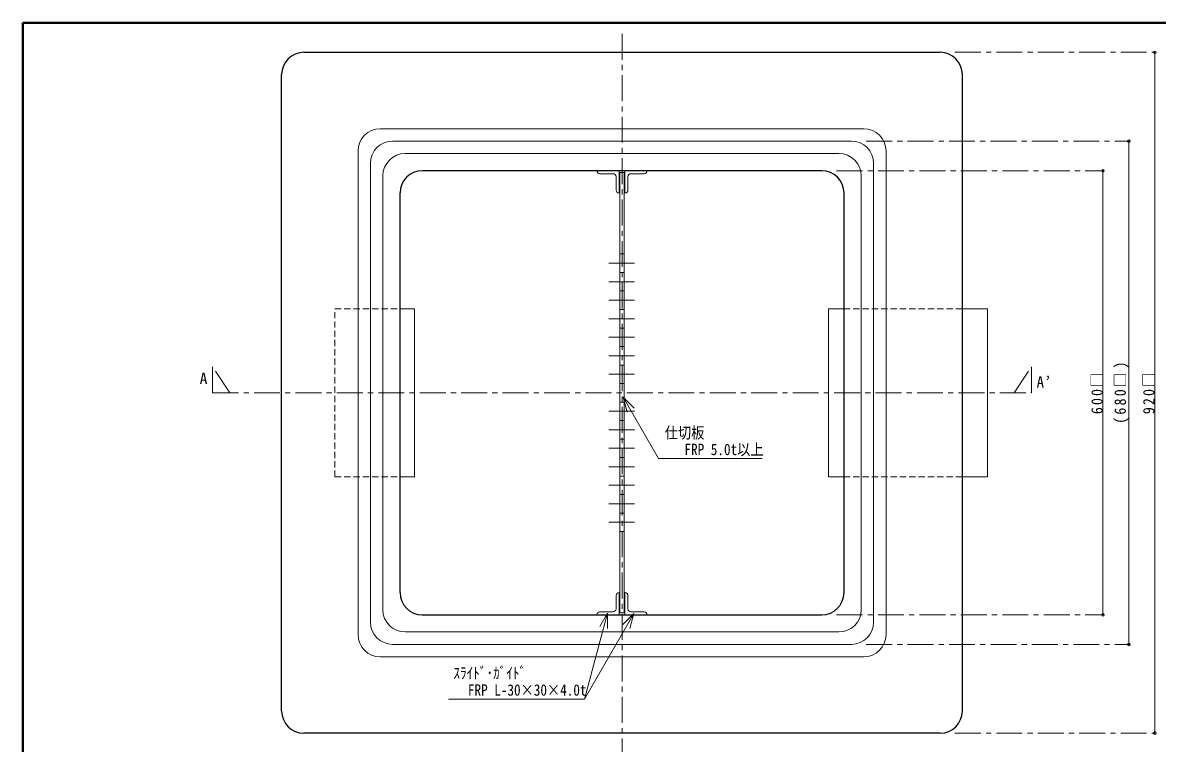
# Model space of a CAD drawing. Units: millimetres at full size, sheet at 1:7; details may follow other scales. Extents: x -1486 to 1349, y -951 to 1016.
# Drawn here: x -1486 to 47, y 43 to 1016 of the extents above; entities that cross this region are included whole.
import ezdxf
from ezdxf.enums import TextEntityAlignment as Align

# ---------------------------------------------------------------- set-up
doc = ezdxf.new("R2010")
doc.units = ezdxf.units.MM
doc.header["$LTSCALE"] = 7
doc.header["$PDMODE"] = 32
doc.header["$PDSIZE"] = 3.5
doc.linetypes.add('CHAIN1', pattern=[8, 5, -1, 1, -1])
doc.linetypes.add('DASHED1', pattern=[1.8, 1.2, -0.6])
doc.layers.add('0-0', color=7, linetype='Continuous', lineweight=18)
doc.styles.add('ＭＳ ゴシック', font='')
doc.styles.get('ＭＳ ゴシック').set_extended_font_data('MS Gothic')

msp = doc.modelspace()

# ---------------------------------------------------------------- linework, layer by layer
at = {"layer": '0-0', "color": 1, "lineweight": 40}
for p in [(-1485.961, -950.661), (1349.039, 1016.339)]:
    msp.add_line(p, (-1485.961, 1016.339), dxfattribs=at)
at = {"layer": '0-0', "color": 4, "linetype": 'CHAIN1', "lineweight": 9}
for p, q in [((-675.961, 1001.339), (-675.961, -788.661)), ((-225.961, 976.339), (44.039, 976.339)), ((-345.961, 856.339), (9.039, 856.339)), ((-385.961, 816.339), (-25.961, 816.339)), ((-693.961, 691.339), (-657.961, 691.339)), ((-693.961, 666.339), (-657.961, 666.339)), ((-693.961, 641.339), (-657.961, 641.339)), ((-693.961, 616.339), (-657.961, 616.339)), ((-693.961, 591.339), (-657.961, 591.339)), ((-693.961, 566.339), (-657.961, 566.339)), ((-1205.961, 516.339), (-1229.294, 551.339)), ((-693.961, 541.339), (-657.961, 541.339)), ((-145.961, 516.339), (-122.628, 551.339)), ((-122.628, 551.339), (-122.628, 516.339)), ((-693.961, 491.339), (-657.961, 491.339)), ((-693.961, 466.339), (-657.961, 466.339)), ((-693.961, 441.339), (-657.961, 441.339)), ((-693.961, 416.339), (-657.961, 416.339)), ((-693.961, 391.339), (-657.961, 391.339)), ((-693.961, 366.339), (-657.961, 366.339)), ((-693.961, 341.339), (-657.961, 341.339)), ((-385.961, 216.339), (-25.961, 216.339)), ((-345.961, 176.339), (9.039, 176.339)), ((-225.961, 56.339), (44.039, 56.339))]:
    msp.add_line(p, q, dxfattribs=at)
at = {"layer": '0-0', "color": 5, "lineweight": 25}
for p, q in [((-1105.961, 976.339), (-245.961, 976.339)), ((-1135.961, 86.339), (-1135.961, 946.339)), ((-215.961, 86.339), (-215.961, 946.339)), ((-405.961, 816.339), (-945.961, 816.339)), ((-975.961, 246.339), (-975.961, 786.339)), ((-375.961, 246.339), (-375.961, 786.339)), ((-945.961, 216.339), (-405.961, 216.339)), ((-245.961, 56.339), (-1105.961, 56.339))]:
    msp.add_line(p, q, dxfattribs=at)
at = {"layer": '0-0', "color": 4, "lineweight": 9}
for p, q in [((44.039, 976.339), (44.039, 56.339)), ((-1002.749, 873.128), (-349.172, 873.128)), ((9.039, 856.339), (9.039, 176.339)), ((-1032.749, 189.551), (-1032.749, 843.128)), ((-969.172, 839.551), (-382.749, 839.551)), ((-319.172, 189.551), (-319.172, 843.128)), ((-679.961, 786.339), (-679.961, 816.339)), ((-671.961, 786.339), (-671.961, 816.339)), ((-25.961, 816.339), (-25.961, 216.339)), ((-999.172, 223.128), (-999.172, 809.551)), ((-687.961, 812.339), (-705.961, 812.339)), ((-683.961, 790.339), (-683.961, 808.339)), ((-667.961, 790.339), (-667.961, 808.339)), ((-663.961, 812.339), (-645.961, 812.339)), ((-352.749, 223.128), (-352.749, 809.551)), ((-679.961, 246.339), (-679.961, 216.339)), ((-671.961, 246.339), (-671.961, 216.339)), ((-683.961, 242.339), (-683.961, 224.339)), ((-667.961, 242.339), (-667.961, 224.339)), ((-687.961, 220.339), (-705.961, 220.339)), ((-663.961, 220.339), (-645.961, 220.339)), ((-382.749, 193.128), (-969.172, 193.128)), ((-349.172, 159.551), (-1002.749, 159.551))]:
    msp.add_line(p, q, dxfattribs=at)
at = {"layer": '0-0'}
for p, q in [((-365.961, 856.339), (-985.961, 856.339)), ((-1015.961, 206.339), (-1015.961, 826.339)), ((-678.961, 813.839), (-672.961, 813.839)), ((-678.961, 813.839), (-678.961, 218.839)), ((-672.961, 813.839), (-672.961, 218.839)), ((-335.961, 206.339), (-335.961, 826.339)), ((-397.021, 629.839), (-397.021, 402.839)), ((-375.961, 629.839), (-397.021, 629.839)), ((-674.346, 510.209), (-668.911, 489.925)), ((-674.346, 510.209), (-659.497, 495.36)), ((-975.961, 402.839), (-956.567, 402.839)), ((-375.961, 402.839), (-397.021, 402.839)), ((-215.961, 402.839), (-182.021, 402.839)), ((-695.58, 218.757), (-726.752, 102.42)), ((-660.078, 217.902), (-726.752, 102.42)), ((-695.58, 218.757), (-706.08, 200.57)), ((-695.58, 218.757), (-695.58, 197.757)), ((-678.961, 218.839), (-672.961, 218.839)), ((-660.078, 217.902), (-674.927, 203.053)), ((-660.078, 217.902), (-665.513, 197.618)), ((-985.961, 176.339), (-365.961, 176.339)), ((-910.628, 102.42), (-726.752, 102.42))]:
    msp.add_line(p, q, dxfattribs=at)
at = {"layer": '0-0', "color": 4, "linetype": 'DASHED1', "lineweight": 9}
for p, q in [((-672.961, 703.839), (-678.961, 703.839)), ((-672.961, 678.839), (-678.961, 678.839)), ((-672.961, 653.839), (-678.961, 653.839)), ((-1064.067, 629.839), (-975.961, 629.839)), ((-1064.067, 402.839), (-1064.067, 629.839)), ((-672.961, 628.839), (-678.961, 628.839)), ((-375.961, 629.839), (-215.961, 629.839)), ((-672.961, 603.839), (-678.961, 603.839)), ((-672.961, 578.839), (-678.961, 578.839)), ((-672.961, 553.839), (-678.961, 553.839)), ((-672.961, 528.839), (-678.961, 528.839)), ((-672.961, 503.839), (-678.961, 503.839)), ((-672.961, 478.839), (-678.961, 478.839)), ((-672.961, 453.839), (-678.961, 453.839)), ((-672.961, 428.839), (-678.961, 428.839)), ((-1064.067, 402.839), (-975.961, 402.839)), ((-672.961, 403.839), (-678.961, 403.839)), ((-375.961, 402.839), (-215.961, 402.839)), ((-672.961, 378.839), (-678.961, 378.839)), ((-672.961, 353.839), (-678.961, 353.839)), ((-672.961, 328.839), (-678.961, 328.839))]:
    msp.add_line(p, q, dxfattribs=at)
at = {"layer": '0-0'}
for points in [[(-975.961, 629.839), (-956.567, 629.839), (-956.567, 402.839)], [(-215.961, 629.839), (-182.021, 629.839), (-182.021, 402.839)], [(-674.346, 510.209), (-626.576, 427.47), (-486.615, 427.47)]]:
    msp.add_lwpolyline(points, dxfattribs=at)
at = {"layer": '0-0', "color": 4, "linetype": 'CHAIN1', "lineweight": 9}
msp.add_lwpolyline([(-1229.294, 551.339), (-1229.294, 516.339), (-122.628, 516.339)], dxfattribs=at)
at = {"layer": '0-0', "color": 5, "lineweight": 25}
for centre, start, end in [((-1105.961, 946.339), 90, 180), ((-245.961, 946.339), 0, 90), ((-945.961, 786.339), 90, 180), ((-405.961, 786.339), 0, 90), ((-945.961, 246.339), 180, 270), ((-405.961, 246.339), 270, 0), ((-1105.961, 86.339), 180, 270), ((-245.961, 86.339), 270, 0)]:
    msp.add_arc(centre, 30, start, end, dxfattribs=at)
at = {"layer": '0-0', "color": 4, "lineweight": 9}
for centre, radius, start, end in [((-1002.749, 843.128), 30, 90, 180), ((-349.172, 843.128), 30, 0, 90), ((-969.172, 809.551), 30, 90, 180), ((-382.749, 809.551), 30, 0, 90), ((-705.961, 816.339), 4, 180, 270), ((-645.961, 816.339), 4, 270, 0), ((-687.961, 808.339), 4, 0, 90), ((-663.961, 808.339), 4, 90, 180), ((-679.961, 790.339), 4, 180, 270), ((-671.961, 790.339), 4, 270, 0), ((-679.961, 242.339), 4, 90, 180), ((-671.961, 242.339), 4, 0, 90), ((-969.172, 223.128), 30, 180, 270), ((-705.961, 216.339), 4, 90, 180), ((-687.961, 224.339), 4, 270, 0), ((-663.961, 224.339), 4, 180, 270), ((-645.961, 216.339), 4, 0, 90), ((-382.749, 223.128), 30, 270, 0), ((-1002.749, 189.551), 30, 180, 270), ((-349.172, 189.551), 30, 270, 0)]:
    msp.add_arc(centre, radius, start, end, dxfattribs=at)
at = {"layer": '0-0'}
for centre, start, end in [((-985.961, 826.339), 90, 180), ((-365.961, 826.339), 0, 90), ((-985.961, 206.339), 180, 270), ((-365.961, 206.339), 270, 0)]:
    msp.add_arc(centre, 30, start, end, dxfattribs=at)
at = {"layer": '0-0', "color": 4}
for p in [(44.039, 976.339), (9.039, 856.339), (-25.961, 816.339), (-25.961, 216.339), (9.039, 176.339), (44.039, 56.339)]:
    msp.add_point(p, dxfattribs=at)

# ---------------------------------------------------------------- texts
at = {"layer": '0-0', "style": 'ＭＳ ゴシック'}
msp.add_text('A', height=15.4, dxfattribs=at).set_placement((-1246.794, 523.339), align=Align.BOTTOM_LEFT)
at = {"layer": '0-0', "style": 'ＭＳ ゴシック', "width": 0.85}
for s, p in [('仕切板', (-618.247, 449.976)), ('FRP 5.0t以上', (-591.615, 427.47)), ('ｽﾗｲﾄﾞ･ｶﾞｲﾄﾞ', (-903.861, 125.37)), ('FRP L-30×30×4.0t', (-884.252, 102.42))]:
    msp.add_text(s, height=15.4, dxfattribs=at).set_placement(p, align=Align.BOTTOM_LEFT)
at = {"layer": '0-0', "char_height": 15.4, "attachment_point": 7, "rotation": 90, "style": 'ＭＳ ゴシック'}
for s, insert in [('\\T1.32;\\W0.9;(680□)', (9.039, 474.339)), ('\\T1.3;\\W0.9;600□', (-25.961, 487.464)), ('\\T1.3;\\W0.9;920□', (44.039, 487.464))]:
    msp.add_mtext(s, dxfattribs=dict(at, insert=insert))
at = {"layer": '0-0', "insert": (-115.628, 523.339), "char_height": 15.4, "attachment_point": 7, "style": 'ＭＳ ゴシック'}
msp.add_mtext('\\T1.24;\\W0.95;A’', dxfattribs=at)

doc.saveas('drawing.dxf')
